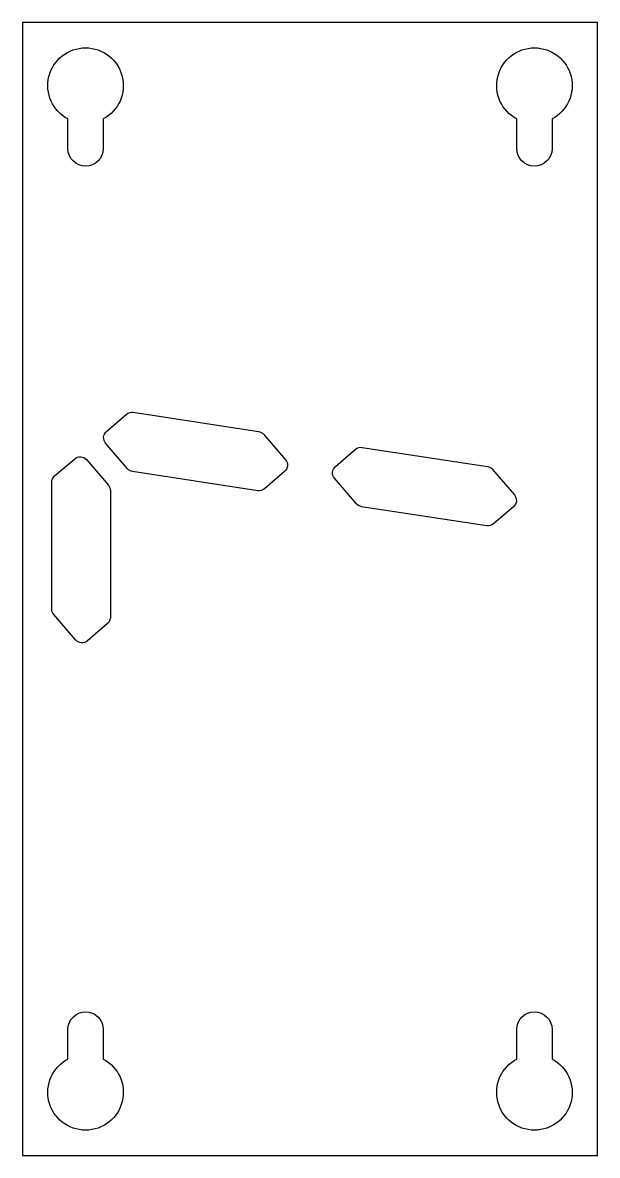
# Model space of a CAD drawing. Header units: millimetres. Extents: x 0 to 68, y 0 to 135.
import ezdxf

# ---------------------------------------------------------------- set-up
doc = ezdxf.new("R2010")
doc.units = ezdxf.units.MM

msp = doc.modelspace()

# ---------------------------------------------------------------- linework, layer by layer
msp.add_lwpolyline([(68.5, 135), (0, 135), (0, 0), (68.5, 0)], close=True)
for points in [[(9.6, 123.52), (9.6, 120, -1), (5.4, 120), (5.4, 123.52, -4.038071)], [(63.1, 123.52), (63.1, 120, -1), (58.9, 120), (58.9, 123.52, -4.038071)], [(28.71, 85.94), (31.32, 82.9, -0.414214), (31.21, 81.49), (28.82, 79.44, -0.218754), (28.02, 79.21), (13.11, 81.49, -0.17922), (12.5, 81.83), (9.89, 84.87, -0.414214), (10, 86.28), (12.39, 88.33, -0.218754), (13.19, 88.56), (28.11, 86.28, -0.17922)], [(56, 81.76), (58.61, 78.72, -0.414214), (58.5, 77.31), (56.11, 75.26, -0.218754), (55.31, 75.03), (40.39, 77.31, -0.17922), (39.79, 77.65), (37.18, 80.69, -0.414214), (37.29, 82.1), (39.68, 84.15, -0.218754), (40.48, 84.38), (55.39, 82.09, -0.17922)], [(10.46, 79.23), (10.46, 64.14, -0.218754), (10.11, 63.38), (7.72, 61.33, -0.414214), (6.31, 61.43), (3.7, 64.47, -0.17922), (3.46, 65.12), (3.46, 80.21, -0.218754), (3.81, 80.97), (6.2, 83.02, -0.414214), (7.61, 82.92), (10.22, 79.88, -0.17922)], [(5.4, 11.48), (5.4, 15, -1), (9.6, 15), (9.6, 11.48, -4.038071)], [(58.9, 11.48), (58.9, 15, -1), (63.1, 15), (63.1, 11.48, -4.038071)]]:
    msp.add_lwpolyline(points, format="xyb", close=True)

doc.saveas('drawing.dxf')
